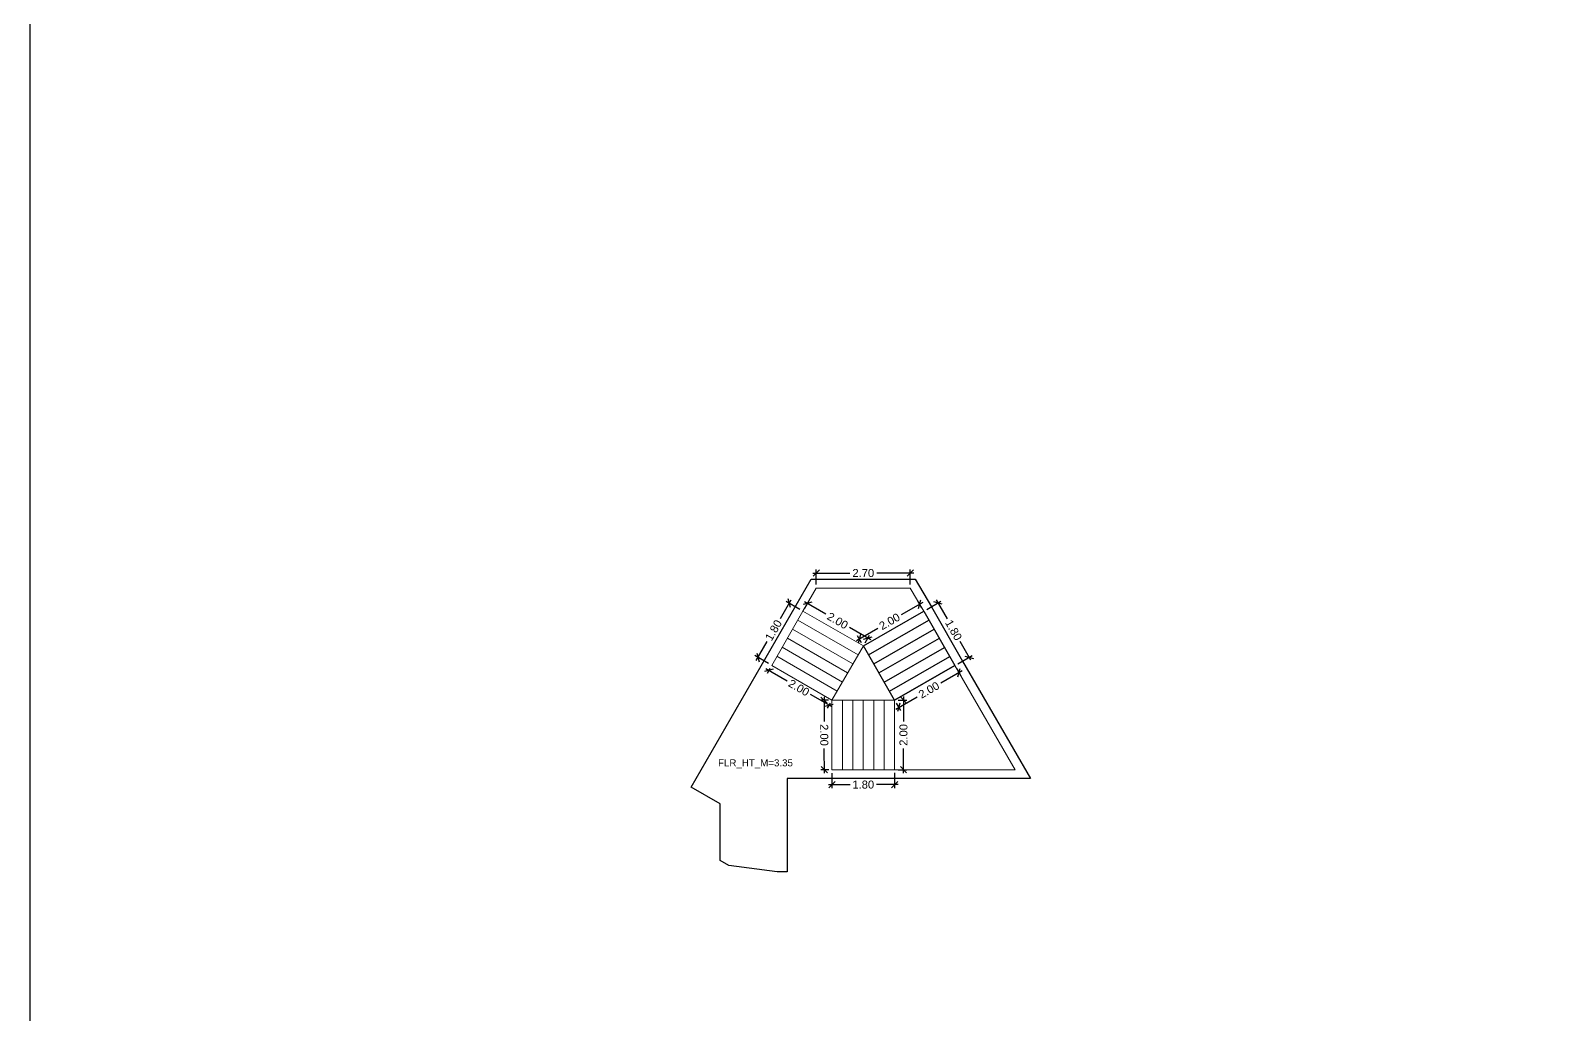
# Model space of a CAD drawing. Header units: metres. Extents: x 256329 to 886268, y -249371 to 355.
# Drawn here: x 281745.88 to 281789.45, y -384.19 to -355.91 of the extents above; entities that cross this region are included whole.
import ezdxf

# ---------------------------------------------------------------- set-up
doc = ezdxf.new("R2010")
doc.units = ezdxf.units.M
doc.header["$MEASUREMENT"] = 0
doc.header["$PDMODE"] = 35
doc.linetypes.add('CONTINOUS', pattern=[0])
doc.layers.get('0').update_dxf_attribs({"lineweight": 18})
doc.layers.get('Defpoints').update_dxf_attribs({"lineweight": 20})
doc.layers.add('BLK_1_FLR_28_STAIR_2', color=7, linetype='Continuous')
doc.layers.add('BLK_1_FLR_28_STAIR_2_FLIGHT_2', color=7, linetype='Continuous')
for name, color, linetype, lineweight in [('BLK_1_FLR_28_STAIR_2_FLIGHT_1', 7, 'Continuous', 0), ('BLK_1_FLR_28_STAIR_2_FLIGHT_3', 7, 'Continuous', 0), ('BLK_1_FLR_28_STAIR_2_LANDING_1', 7, 'Continuous', 0), ('BLK_1_FLR_28_STAIR_2_LANDING_2', 7, 'Continuous', 0)]:
    doc.layers.add(name, color=color, linetype=linetype, lineweight=lineweight)
doc.layers.add('SPA COMMENT', color=7, linetype='Continuous', true_color=0xeb0505)
doc.styles.get("Standard").update_dxf_attribs({"font": 'arial.ttf'})
doc.dimstyles.new('METRIC DIM', dxfattribs={"dimtxt": 0.23, "dimasz": 0.18, "dimexe": 0.1, "dimexo": 0.1, "dimgap": 0.09, "dimtad": 0, "dimzin": 0, "dimdsep": 46, "dimtxsty": 'Standard', "dimblk": 'OBLIQUE', "dimcen": 0, "dimdle": 0.1, "dimclrd": 147, "dimclre": 147, "dimclrt": 7, "dimadec": 0, "dimazin": 0, "dimtfac": 1, "dimtofl": 0, "dimtmove": 0, "dimatfit": 2, "dimfxl": 0.125, "dimtolj": 1, "dimtzin": 0, "dimarcsym": 0})

# ---------------------------------------------------------------- blocks, each defined once
blk = doc.blocks.new('_Oblique')
at = {"color": 0, "linetype": 'ByBlock', "lineweight": -2}
blk.add_line((-0.5, -0.5), (0.5, 0.5), dxfattribs=at)
blk = doc.blocks.new('*D440')
at = {"layer": 'BLK_1_FLR_28_STAIR_2_FLIGHT_2', "color": 147, "lineweight": -2, "transparency": 16777216}
for p, q in [((281771.633185, -372.549375), (281772.042309, -372.314282)), ((281771.905781, -372.2774), (281772.215928, -372.817136)), ((281772.902237, -374.011492), (281772.59209, -373.471756)), ((281772.529995, -374.110058), (281772.939119, -373.874965))]:
    blk.add_line(p, q, dxfattribs=at)
at = {"layer": 'Defpoints', "color": 0, "linetype": 'CONTINOUS', "transparency": 16777216}
for p in [(281771.546481, -372.599198, 0.042641), (281772.443291, -374.159881, 0.042641), (281772.852414, -373.924788)]:
    blk.add_point(p, dxfattribs=at)
at = {"layer": 'BLK_1_FLR_28_STAIR_2_FLIGHT_2', "color": 147, "linetype": 'CONTINOUS', "lineweight": -2, "transparency": 16777216, "xscale": 0.18, "yscale": 0.18, "zscale": 0.18}
for p, rotation in [((281771.955604, -372.364104), 119.882813), ((281772.852414, -373.924788), 299.882813)]:
    blk.add_blockref('_Oblique', p, dxfattribs=dict(at, rotation=rotation))
at = {"layer": 'BLK_1_FLR_28_STAIR_2_FLIGHT_2', "color": 7, "linetype": 'CONTINOUS', "transparency": 16777216, "insert": (281772.404009, -373.144446), "char_height": 0.23, "attachment_point": 5, "rotation": 299.8828126}
blk.add_mtext('\\A1;1.80', dxfattribs=at)
blk = doc.blocks.new('*D441')
at = {"layer": 'BLK_1_FLR_28_STAIR_2_LANDING_1', "color": 147, "lineweight": -2, "transparency": 16777216}
for p, q in [((281768.117676, -372.327011), (281768.733602, -372.681155)), ((281768.127075, -372.511283), (281768.254213, -372.290165)), ((281770.026218, -373.424381), (281769.410292, -373.070237)), ((281769.862234, -373.508961), (281769.989372, -373.287844))]:
    blk.add_line(p, q, dxfattribs=at)
at = {"layer": 'Defpoints', "color": 0, "linetype": 'CONTINOUS', "transparency": 16777216}
for p in [(281768.077229, -372.597975, 0.042641), (281769.939526, -373.374535), (281769.812388, -373.595653, 0.042641)]:
    blk.add_point(p, dxfattribs=at)
at = {"layer": 'BLK_1_FLR_28_STAIR_2_LANDING_1', "color": 147, "linetype": 'CONTINOUS', "lineweight": -2, "transparency": 16777216, "xscale": 0.18, "yscale": 0.18, "zscale": 0.18}
for p, rotation in [((281768.204367, -372.376857), 150.102044), ((281769.939526, -373.374535), 330.102044)]:
    blk.add_blockref('_Oblique', p, dxfattribs=dict(at, rotation=rotation))
at = {"layer": 'BLK_1_FLR_28_STAIR_2_LANDING_1', "color": 7, "linetype": 'CONTINOUS', "transparency": 16777216, "insert": (281769.071947, -372.875696), "char_height": 0.23, "attachment_point": 5, "rotation": 330.1020442}
blk.add_mtext('\\A1;2.00', dxfattribs=at)
blk = doc.blocks.new('*D442')
at = {"layer": 'BLK_1_FLR_28_STAIR_2_FLIGHT_2', "color": 147, "lineweight": -2, "transparency": 16777216}
for p, q in [((281771.517847, -372.348656), (281770.902493, -372.702255)), ((281771.496658, -372.512493), (281771.38132, -372.311774)), ((281769.610345, -373.444757), (281770.2257, -373.091158)), ((281769.762566, -373.508948), (281769.647227, -373.308229))]:
    blk.add_line(p, q, dxfattribs=at)
at = {"layer": 'Defpoints', "color": 0, "linetype": 'CONTINOUS', "transparency": 16777216}
for p in [(281771.431142, -372.398479), (281771.546481, -372.599198, 0.042641), (281769.812388, -373.595653, 0.042641)]:
    blk.add_point(p, dxfattribs=at)
at = {"layer": 'BLK_1_FLR_28_STAIR_2_FLIGHT_2', "color": 147, "linetype": 'CONTINOUS', "lineweight": -2, "transparency": 16777216, "xscale": 0.18, "yscale": 0.18, "zscale": 0.18}
for p, rotation in [((281771.431142, -372.398479), 29.88281300000001), ((281769.69705, -373.394934), 209.882813)]:
    blk.add_blockref('_Oblique', p, dxfattribs=dict(at, rotation=rotation))
at = {"layer": 'BLK_1_FLR_28_STAIR_2_FLIGHT_2', "color": 7, "linetype": 'CONTINOUS', "transparency": 16777216, "insert": (281770.564096, -372.896706), "char_height": 0.23, "attachment_point": 5, "rotation": 29.8828126}
blk.add_mtext('\\A1;2.00', dxfattribs=at)
blk = doc.blocks.new('*D443')
at = {"layer": 'BLK_1_FLR_28_STAIR_2_FLIGHT_3', "color": 147, "lineweight": -2, "transparency": 16777216}
for p, q in [((281768.681471, -375.057354), (281768.684649, -375.76717)), ((281768.809199, -375.156784), (281768.58192, -375.157801)), ((281768.69132, -377.257551), (281768.688143, -376.547736)), ((281768.818153, -377.156983), (281768.590873, -377.158))]:
    blk.add_line(p, q, dxfattribs=at)
at = {"layer": 'Defpoints', "color": 0, "linetype": 'CONTINOUS', "transparency": 16777216}
for p in [(281768.909198, -375.156336, 0.042641), (281768.690872, -377.157552), (281768.918152, -377.156535, 0.042641)]:
    blk.add_point(p, dxfattribs=at)
at = {"layer": 'BLK_1_FLR_28_STAIR_2_FLIGHT_3', "color": 147, "linetype": 'CONTINOUS', "lineweight": -2, "transparency": 16777216, "xscale": 0.18, "yscale": 0.18, "zscale": 0.18}
for p, rotation in [((281768.681919, -375.157353), 90.256477), ((281768.690872, -377.157552), 270.256477)]:
    blk.add_blockref('_Oblique', p, dxfattribs=dict(at, rotation=rotation))
at = {"layer": 'BLK_1_FLR_28_STAIR_2_FLIGHT_3', "color": 7, "linetype": 'CONTINOUS', "transparency": 16777216, "insert": (281768.686396, -376.157453), "char_height": 0.23, "attachment_point": 5, "rotation": 270.2564771}
blk.add_mtext('\\A1;2.00', dxfattribs=at)
blk = doc.blocks.new('*D444')
at = {"layer": 'BLK_1_FLR_28_STAIR_2_FLIGHT_1', "color": 147, "lineweight": -2, "transparency": 16777216}
for p, q in [((281767.007267, -374.251949), (281767.621681, -374.606526)), ((281767.127541, -374.243603), (281767.043895, -374.388544)), ((281768.912165, -375.351261), (281768.297751, -374.996684)), ((281768.859215, -375.242948), (281768.775569, -375.38789))]:
    blk.add_line(p, q, dxfattribs=at)
at = {"layer": 'Defpoints', "color": 0, "linetype": 'CONTINOUS', "transparency": 16777216}
for p in [(281767.177524, -374.156991, 0.042641), (281767.093879, -374.301932), (281768.909198, -375.156336, 0.042641)]:
    blk.add_point(p, dxfattribs=at)
at = {"layer": 'BLK_1_FLR_28_STAIR_2_FLIGHT_1', "color": 147, "linetype": 'CONTINOUS', "lineweight": -2, "transparency": 16777216, "xscale": 0.18, "yscale": 0.18, "zscale": 0.18}
for p, rotation in [((281767.093879, -374.301932), 150.01084), ((281768.825553, -375.301278), 330.01084)]:
    blk.add_blockref('_Oblique', p, dxfattribs=dict(at, rotation=rotation))
at = {"layer": 'BLK_1_FLR_28_STAIR_2_FLIGHT_1', "color": 7, "linetype": 'CONTINOUS', "transparency": 16777216, "insert": (281767.959716, -374.801605), "char_height": 0.23, "attachment_point": 5, "rotation": 330.0108404}
blk.add_mtext('\\A1;2.00', dxfattribs=at)
blk = doc.blocks.new('*D445')
at = {"layer": 'BLK_1_FLR_28_STAIR_2_LANDING_2', "color": 147, "lineweight": -2, "transparency": 16777216}
for p, q in [((281772.493113, -374.246585), (281772.612708, -374.454711)), ((281772.64959, -374.318184), (281772.034235, -374.671783)), ((281770.742088, -375.414285), (281771.357443, -375.060686)), ((281770.759021, -375.243041), (281770.878615, -375.451166))]:
    blk.add_line(p, q, dxfattribs=at)
at = {"layer": 'Defpoints', "color": 0, "linetype": 'CONTINOUS', "transparency": 16777216}
for p in [(281772.443291, -374.159881, 0.042641), (281772.562885, -374.368007), (281770.709198, -375.156336, 0.042641)]:
    blk.add_point(p, dxfattribs=at)
at = {"layer": 'BLK_1_FLR_28_STAIR_2_LANDING_2', "color": 147, "linetype": 'CONTINOUS', "lineweight": -2, "transparency": 16777216, "xscale": 0.18, "yscale": 0.18, "zscale": 0.18}
for p, rotation in [((281772.562885, -374.368007), 29.88281300000001), ((281770.828793, -375.364462), 209.882813)]:
    blk.add_blockref('_Oblique', p, dxfattribs=dict(at, rotation=rotation))
at = {"layer": 'BLK_1_FLR_28_STAIR_2_LANDING_2', "color": 7, "linetype": 'CONTINOUS', "transparency": 16777216, "insert": (281771.695839, -374.866234), "char_height": 0.23, "attachment_point": 5, "rotation": 29.8828126}
blk.add_mtext('\\A1;2.00', dxfattribs=at)
blk = doc.blocks.new('*D446')
at = {"layer": 'BLK_1_FLR_28_STAIR_2_LANDING_2', "color": 147, "lineweight": -2, "transparency": 16777216}
for p, q in [((281770.964849, -375.056336), (281770.964849, -375.76605)), ((281770.809198, -375.156336), (281771.064849, -375.156336)), ((281770.964849, -377.256336), (281770.964849, -376.546623)), ((281770.809198, -377.156336), (281771.064849, -377.156336))]:
    blk.add_line(p, q, dxfattribs=at)
at = {"layer": 'Defpoints', "color": 0, "linetype": 'CONTINOUS', "transparency": 16777216}
for p in [(281770.709198, -375.156336, 0.042641), (281770.709198, -377.156336, 0.042641), (281770.964849, -377.156336)]:
    blk.add_point(p, dxfattribs=at)
at = {"layer": 'BLK_1_FLR_28_STAIR_2_LANDING_2', "color": 147, "linetype": 'CONTINOUS', "lineweight": -2, "transparency": 16777216, "xscale": 0.18, "yscale": 0.18, "zscale": 0.18}
for p, rotation in [((281770.964849, -375.156336), 90), ((281770.964849, -377.156336), 270)]:
    blk.add_blockref('_Oblique', p, dxfattribs=dict(at, rotation=rotation))
at = {"layer": 'BLK_1_FLR_28_STAIR_2_LANDING_2', "color": 7, "linetype": 'CONTINOUS', "transparency": 16777216, "insert": (281770.964849, -376.156336), "char_height": 0.23, "attachment_point": 5, "rotation": 90}
blk.add_mtext('\\A1;2.00', dxfattribs=at)
blk = doc.blocks.new('*D447')
at = {"layer": 'BLK_1_FLR_28_STAIR_2_FLIGHT_1', "color": 147, "lineweight": -2, "transparency": 16777216}
for p, q in [((281767.731706, -372.283116), (281767.420558, -372.822276)), ((281767.990617, -372.547991), (281767.595111, -372.319745)), ((281766.732034, -374.015356), (281767.043182, -373.476197)), ((281767.090912, -374.107007), (281766.695406, -373.878761))]:
    blk.add_line(p, q, dxfattribs=at)
at = {"layer": 'Defpoints', "color": 0, "linetype": 'CONTINOUS', "transparency": 16777216}
for p in [(281768.077229, -372.597975, 0.042641), (281766.782018, -373.928744), (281767.177524, -374.156991, 0.042641)]:
    blk.add_point(p, dxfattribs=at)
at = {"layer": 'BLK_1_FLR_28_STAIR_2_FLIGHT_1', "color": 147, "linetype": 'CONTINOUS', "lineweight": -2, "transparency": 16777216, "xscale": 0.18, "yscale": 0.18, "zscale": 0.18}
for p, rotation in [((281767.681723, -372.369728), 60.01084000000001), ((281766.782018, -373.928744), 240.01084)]:
    blk.add_blockref('_Oblique', p, dxfattribs=dict(at, rotation=rotation))
at = {"layer": 'BLK_1_FLR_28_STAIR_2_FLIGHT_1', "color": 7, "linetype": 'CONTINOUS', "transparency": 16777216, "insert": (281767.23187, -373.149236), "char_height": 0.23, "attachment_point": 5, "rotation": 60.0108404}
blk.add_mtext('\\A1;1.80', dxfattribs=at)
blk = doc.blocks.new('*D348')
at = {"layer": 'BLK_1_FLR_28_STAIR_2_FLIGHT_3', "color": 147, "lineweight": -2, "transparency": 16777216}
for p, q in [((281768.909198, -377.256336), (281768.909198, -377.683514)), ((281770.709198, -377.242537), (281770.709198, -377.683514)), ((281768.809198, -377.583514), (281769.431698, -377.583514)), ((281770.809198, -377.583514), (281770.186698, -377.583514))]:
    blk.add_line(p, q, dxfattribs=at)
at = {"layer": 'Defpoints', "color": 0, "linetype": 'CONTINOUS', "transparency": 16777216}
for p in [(281768.909198, -377.156336, 0.042641), (281770.709198, -377.142537, 0.042641), (281770.709198, -377.583514)]:
    blk.add_point(p, dxfattribs=at)
at = {"layer": 'BLK_1_FLR_28_STAIR_2_FLIGHT_3', "color": 147, "linetype": 'CONTINOUS', "lineweight": -2, "transparency": 16777216, "xscale": 0.18, "yscale": 0.18, "zscale": 0.18, "rotation": 180}
blk.add_blockref('_Oblique', (281768.909198, -377.583514), dxfattribs=at)
at = {"layer": 'BLK_1_FLR_28_STAIR_2_FLIGHT_3', "color": 147, "linetype": 'CONTINOUS', "lineweight": -2, "transparency": 16777216, "xscale": 0.18, "yscale": 0.18, "zscale": 0.18}
blk.add_blockref('_Oblique', (281770.709198, -377.583514), dxfattribs=at)
at = {"layer": 'BLK_1_FLR_28_STAIR_2_FLIGHT_3', "color": 7, "linetype": 'CONTINOUS', "transparency": 16777216, "insert": (281769.809198, -377.583514), "char_height": 0.23, "attachment_point": 5}
blk.add_mtext('\\A1;1.80', dxfattribs=at)
blk = doc.blocks.new('*D349')
at = {"layer": 'BLK_1_FLR_28_STAIR_2_LANDING_1', "color": 147, "lineweight": -2, "transparency": 16777216}
for p, q in [((281768.360548, -371.505545), (281769.419731, -371.505545)), ((281768.460548, -371.83476), (281768.460548, -371.405545)), ((281771.259488, -371.505545), (281770.200304, -371.505545)), ((281771.159488, -371.835423), (281771.159488, -371.405545))]:
    blk.add_line(p, q, dxfattribs=at)
at = {"layer": 'Defpoints', "color": 0, "linetype": 'CONTINOUS', "transparency": 16777216}
for p in [(281771.159488, -371.505545), (281768.460548, -371.93476, 0.042641), (281771.159488, -371.935423, 0.042641)]:
    blk.add_point(p, dxfattribs=at)
at = {"layer": 'BLK_1_FLR_28_STAIR_2_LANDING_1', "color": 147, "linetype": 'CONTINOUS', "lineweight": -2, "transparency": 16777216, "xscale": 0.18, "yscale": 0.18, "zscale": 0.18, "rotation": 180}
blk.add_blockref('_Oblique', (281768.460548, -371.505545), dxfattribs=at)
at = {"layer": 'BLK_1_FLR_28_STAIR_2_LANDING_1', "color": 147, "linetype": 'CONTINOUS', "lineweight": -2, "transparency": 16777216, "xscale": 0.18, "yscale": 0.18, "zscale": 0.18}
blk.add_blockref('_Oblique', (281771.159488, -371.505545), dxfattribs=at)
at = {"layer": 'BLK_1_FLR_28_STAIR_2_LANDING_1', "color": 7, "linetype": 'CONTINOUS', "transparency": 16777216, "insert": (281769.810018, -371.505545), "char_height": 0.23, "attachment_point": 5}
blk.add_mtext('\\A1;2.70', dxfattribs=at)

msp = doc.modelspace()

# ---------------------------------------------------------------- linework, layer by layer
at = {"layer": 'BLK_1_FLR_28_STAIR_2', "color": 7, "linetype": 'CONTINOUS'}
msp.add_lwpolyline([(281768.314352, -371.681405), (281771.305047, -371.68214), (281771.765723, -372.472297), (281772.662793, -374.033431), (281774.613603, -377.411318), (281767.621201, -377.408292), (281767.620531, -380.084883), (281767.331238, -380.084811), (281765.946056, -379.907246), (281765.692723, -379.761035), (281765.693036, -378.138094), (281764.86207, -377.657883)], close=True, dxfattribs=at)
at = {"layer": 'BLK_1_FLR_28_STAIR_2_FLIGHT_1', "color": 3, "linetype": 'CONTINOUS'}
for p, q in [((281769.658952, -373.857156), (281767.927279, -372.857811)), ((281769.812388, -373.595653), (281768.077229, -372.597975)), ((281769.359051, -374.376828), (281767.627377, -373.377483)), ((281769.509002, -374.116992), (281767.777328, -373.117647)), ((281769.2091, -374.636664), (281767.477426, -373.637319)), ((281768.909198, -375.156336), (281767.177524, -374.156991)), ((281769.059149, -374.8965), (281767.327475, -373.897155))]:
    msp.add_line(p, q, dxfattribs=at)
at = {"layer": 'BLK_1_FLR_28_STAIR_2_FLIGHT_1', "ltscale": 0.05}
msp.add_lwpolyline([(281769.812388, -373.595653), (281768.909198, -375.156336), (281767.177524, -374.156991), (281768.077229, -372.597975), (281769.812388, -373.595653)], dxfattribs=at)
at = {"layer": 'BLK_1_FLR_28_STAIR_2_FLIGHT_2', "color": 3, "linetype": 'CONTINOUS'}
for p, q in [((281769.812388, -373.595653), (281771.546481, -372.599198)), ((281769.961857, -373.855767), (281771.695949, -372.859311)), ((281770.111325, -374.115881), (281771.845417, -373.119425)), ((281770.260793, -374.375994), (281771.994886, -373.379539)), ((281770.410262, -374.636108), (281772.144354, -373.639653)), ((281770.55973, -374.896222), (281772.293822, -373.899767)), ((281770.709198, -375.156336), (281772.443291, -374.159881))]:
    msp.add_line(p, q, dxfattribs=at)
at = {"layer": 'BLK_1_FLR_28_STAIR_2_FLIGHT_2', "color": 7, "linetype": 'CONTINOUS'}
msp.add_lwpolyline([(281771.546481, -372.599198), (281772.443291, -374.159881), (281770.709198, -375.156336), (281769.812388, -373.595653), (281771.546481, -372.599198)], dxfattribs=at)
at = {"layer": 'BLK_1_FLR_28_STAIR_2_FLIGHT_3', "color": 3, "linetype": 'CONTINOUS'}
for p, q in [((281768.909198, -375.156336), (281768.909198, -377.156336)), ((281769.209198, -375.156336), (281769.209198, -377.156336)), ((281769.509198, -375.156336), (281769.509198, -377.156336)), ((281769.809198, -375.156336), (281769.809198, -377.156336)), ((281770.109198, -375.156336), (281770.109198, -377.156336)), ((281770.409198, -375.156336), (281770.409198, -377.156336)), ((281770.709198, -375.156336), (281770.709198, -377.156336))]:
    msp.add_line(p, q, dxfattribs=at)
at = {"layer": 'BLK_1_FLR_28_STAIR_2_FLIGHT_3', "color": 7, "linetype": 'CONTINOUS'}
msp.add_lwpolyline([(281768.909198, -375.156336), (281770.709198, -375.156336), (281770.709198, -377.156336), (281768.909198, -377.156336)], close=True, dxfattribs=at)
at = {"layer": 'BLK_1_FLR_28_STAIR_2_LANDING_1', "color": 7, "linetype": 'CONTINOUS'}
msp.add_lwpolyline([(281768.460548, -371.93476), (281771.159488, -371.935423), (281771.546481, -372.599198), (281769.812388, -373.595653), (281768.077229, -372.597975), (281768.460548, -371.93476)], dxfattribs=at)
at = {"layer": 'BLK_1_FLR_28_STAIR_2_LANDING_2', "ltscale": 0.05}
msp.add_lwpolyline([(281770.709198, -375.156336), (281772.443291, -374.159881), (281774.174233, -377.157059), (281770.709198, -377.157059), (281770.709198, -375.156336)], dxfattribs=at)
at = {"layer": 'SPA COMMENT'}
msp.add_lwpolyline([(281860.317546, -923.441005), (281745.876506, -923.441005), (281745.876506, 21.834427), (281860.317546, 21.834427)], close=True, dxfattribs=at)

# ---------------------------------------------------------------- texts
at = {"layer": 'BLK_1_FLR_28_STAIR_2', "color": 7, "linetype": 'CONTINOUS', "insert": (281765.637039, -376.858335, -0.042641), "char_height": 0.2, "attachment_point": 1}
msp.add_mtext_dynamic_manual_height_columns('FLR_HT_M=3.35', width=2.272281, gutter_width=0.405, heights=[0.300679], dxfattribs=at)

# ---------------------------------------------------------------- dimensions: what is measured, and where the dimension line sits
at = {"layer": 'BLK_1_FLR_28_STAIR_2_FLIGHT_1', "color": 1, "linetype": 'CONTINOUS'}
dim = msp.add_aligned_dim(p1=(281768.077229, -372.597975), p2=(281767.177524, -374.156991), distance=-0.456642, dimstyle='METRIC DIM', override={"dimfxl": 0.18}, dxfattribs=at)
dim.commit()
dim.dimension.update_dxf_attribs({"geometry": '*D447', "text_midpoint": (281767.23187, -373.149236, -0.042641)})
at = {"layer": 'BLK_1_FLR_28_STAIR_2_FLIGHT_1', "color": 2, "linetype": 'CONTINOUS'}
dim = msp.add_aligned_dim(p1=(281768.909198, -375.156336), p2=(281767.177524, -374.156991), distance=0.167345, dimstyle='METRIC DIM', override={"dimfxl": 0.18}, dxfattribs=at)
dim.commit()
dim.dimension.update_dxf_attribs({"geometry": '*D444', "text_midpoint": (281767.959716, -374.801605, -0.042641)})
at = {"layer": 'BLK_1_FLR_28_STAIR_2_FLIGHT_2', "color": 2, "linetype": 'CONTINOUS'}
dim = msp.add_aligned_dim(p1=(281769.812388, -373.595653), p2=(281771.546481, -372.599198), distance=0.231498, dimstyle='METRIC DIM', override={"dimfxl": 0.18}, dxfattribs=at)
dim.commit()
dim.dimension.update_dxf_attribs({"geometry": '*D442', "text_midpoint": (281770.564096, -372.896706, -0.042641)})
at = {"layer": 'BLK_1_FLR_28_STAIR_2_FLIGHT_2', "color": 1, "linetype": 'CONTINOUS'}
dim = msp.add_aligned_dim(p1=(281771.546481, -372.599198), p2=(281772.443291, -374.159881), distance=0.471858, dimstyle='METRIC DIM', override={"dimfxl": 0.18}, dxfattribs=at)
dim.commit()
dim.dimension.update_dxf_attribs({"geometry": '*D440', "text_midpoint": (281772.404009, -373.144446, -0.042641)})
at = {"layer": 'BLK_1_FLR_28_STAIR_2_FLIGHT_3', "color": 2, "linetype": 'CONTINOUS'}
dim = msp.add_aligned_dim(p1=(281768.909198, -375.156336), p2=(281768.918152, -377.156535), distance=-0.227282, dimstyle='METRIC DIM', override={"dimfxl": 0.18}, dxfattribs=at)
dim.commit()
dim.dimension.update_dxf_attribs({"geometry": '*D443', "text_midpoint": (281768.686396, -376.157453, -0.042641)})
at = {"layer": 'BLK_1_FLR_28_STAIR_2_FLIGHT_3', "color": 1, "linetype": 'CONTINOUS'}
dim = msp.add_linear_dim(base=(281770.709198, -377.583514, -0.042641), p1=(281768.909198, -377.156336), p2=(281770.709198, -377.142537), dimstyle='METRIC DIM', override={"dimfxl": 0.18}, dxfattribs=at)
dim.commit()
dim.dimension.update_dxf_attribs({"geometry": '*D348', "text_midpoint": (281769.809198, -377.583514, -0.042641)})
at = {"layer": 'BLK_1_FLR_28_STAIR_2_LANDING_1', "color": 1, "linetype": 'CONTINOUS'}
dim = msp.add_linear_dim(base=(281771.159488, -371.505545, -0.042641), p1=(281768.460548, -371.93476), p2=(281771.159488, -371.935423), dimstyle='METRIC DIM', override={"dimfxl": 0.18}, dxfattribs=at)
dim.commit()
dim.dimension.update_dxf_attribs({"geometry": '*D349', "text_midpoint": (281769.810018, -371.505545, -0.042641)})
at = {"layer": 'BLK_1_FLR_28_STAIR_2_LANDING_1', "color": 2, "linetype": 'CONTINOUS'}
dim = msp.add_aligned_dim(p1=(281768.077229, -372.597975), p2=(281769.812388, -373.595653), distance=0.255063, dimstyle='METRIC DIM', override={"dimfxl": 0.18}, dxfattribs=at)
dim.commit()
dim.dimension.update_dxf_attribs({"geometry": '*D441', "text_midpoint": (281769.071947, -372.875696, -0.042641)})
at = {"layer": 'BLK_1_FLR_28_STAIR_2_LANDING_2', "color": 1, "linetype": 'CONTINOUS'}
dim = msp.add_aligned_dim(p1=(281770.709198, -375.156336), p2=(281772.443291, -374.159881), distance=-0.24004, dimstyle='METRIC DIM', override={"dimfxl": 0.18}, dxfattribs=at)
dim.commit()
dim.dimension.update_dxf_attribs({"geometry": '*D445', "text_midpoint": (281771.695839, -374.866234, -0.042641)})
at = {"layer": 'BLK_1_FLR_28_STAIR_2_LANDING_2', "color": 2, "linetype": 'CONTINOUS'}
dim = msp.add_aligned_dim(p1=(281770.709198, -375.156336), p2=(281770.709198, -377.156336), distance=0.255651, dimstyle='METRIC DIM', override={"dimfxl": 0.18}, dxfattribs=at)
dim.commit()
dim.dimension.update_dxf_attribs({"geometry": '*D446', "text_midpoint": (281770.964849, -376.156336, -0.042641)})

doc.saveas('drawing.dxf')
